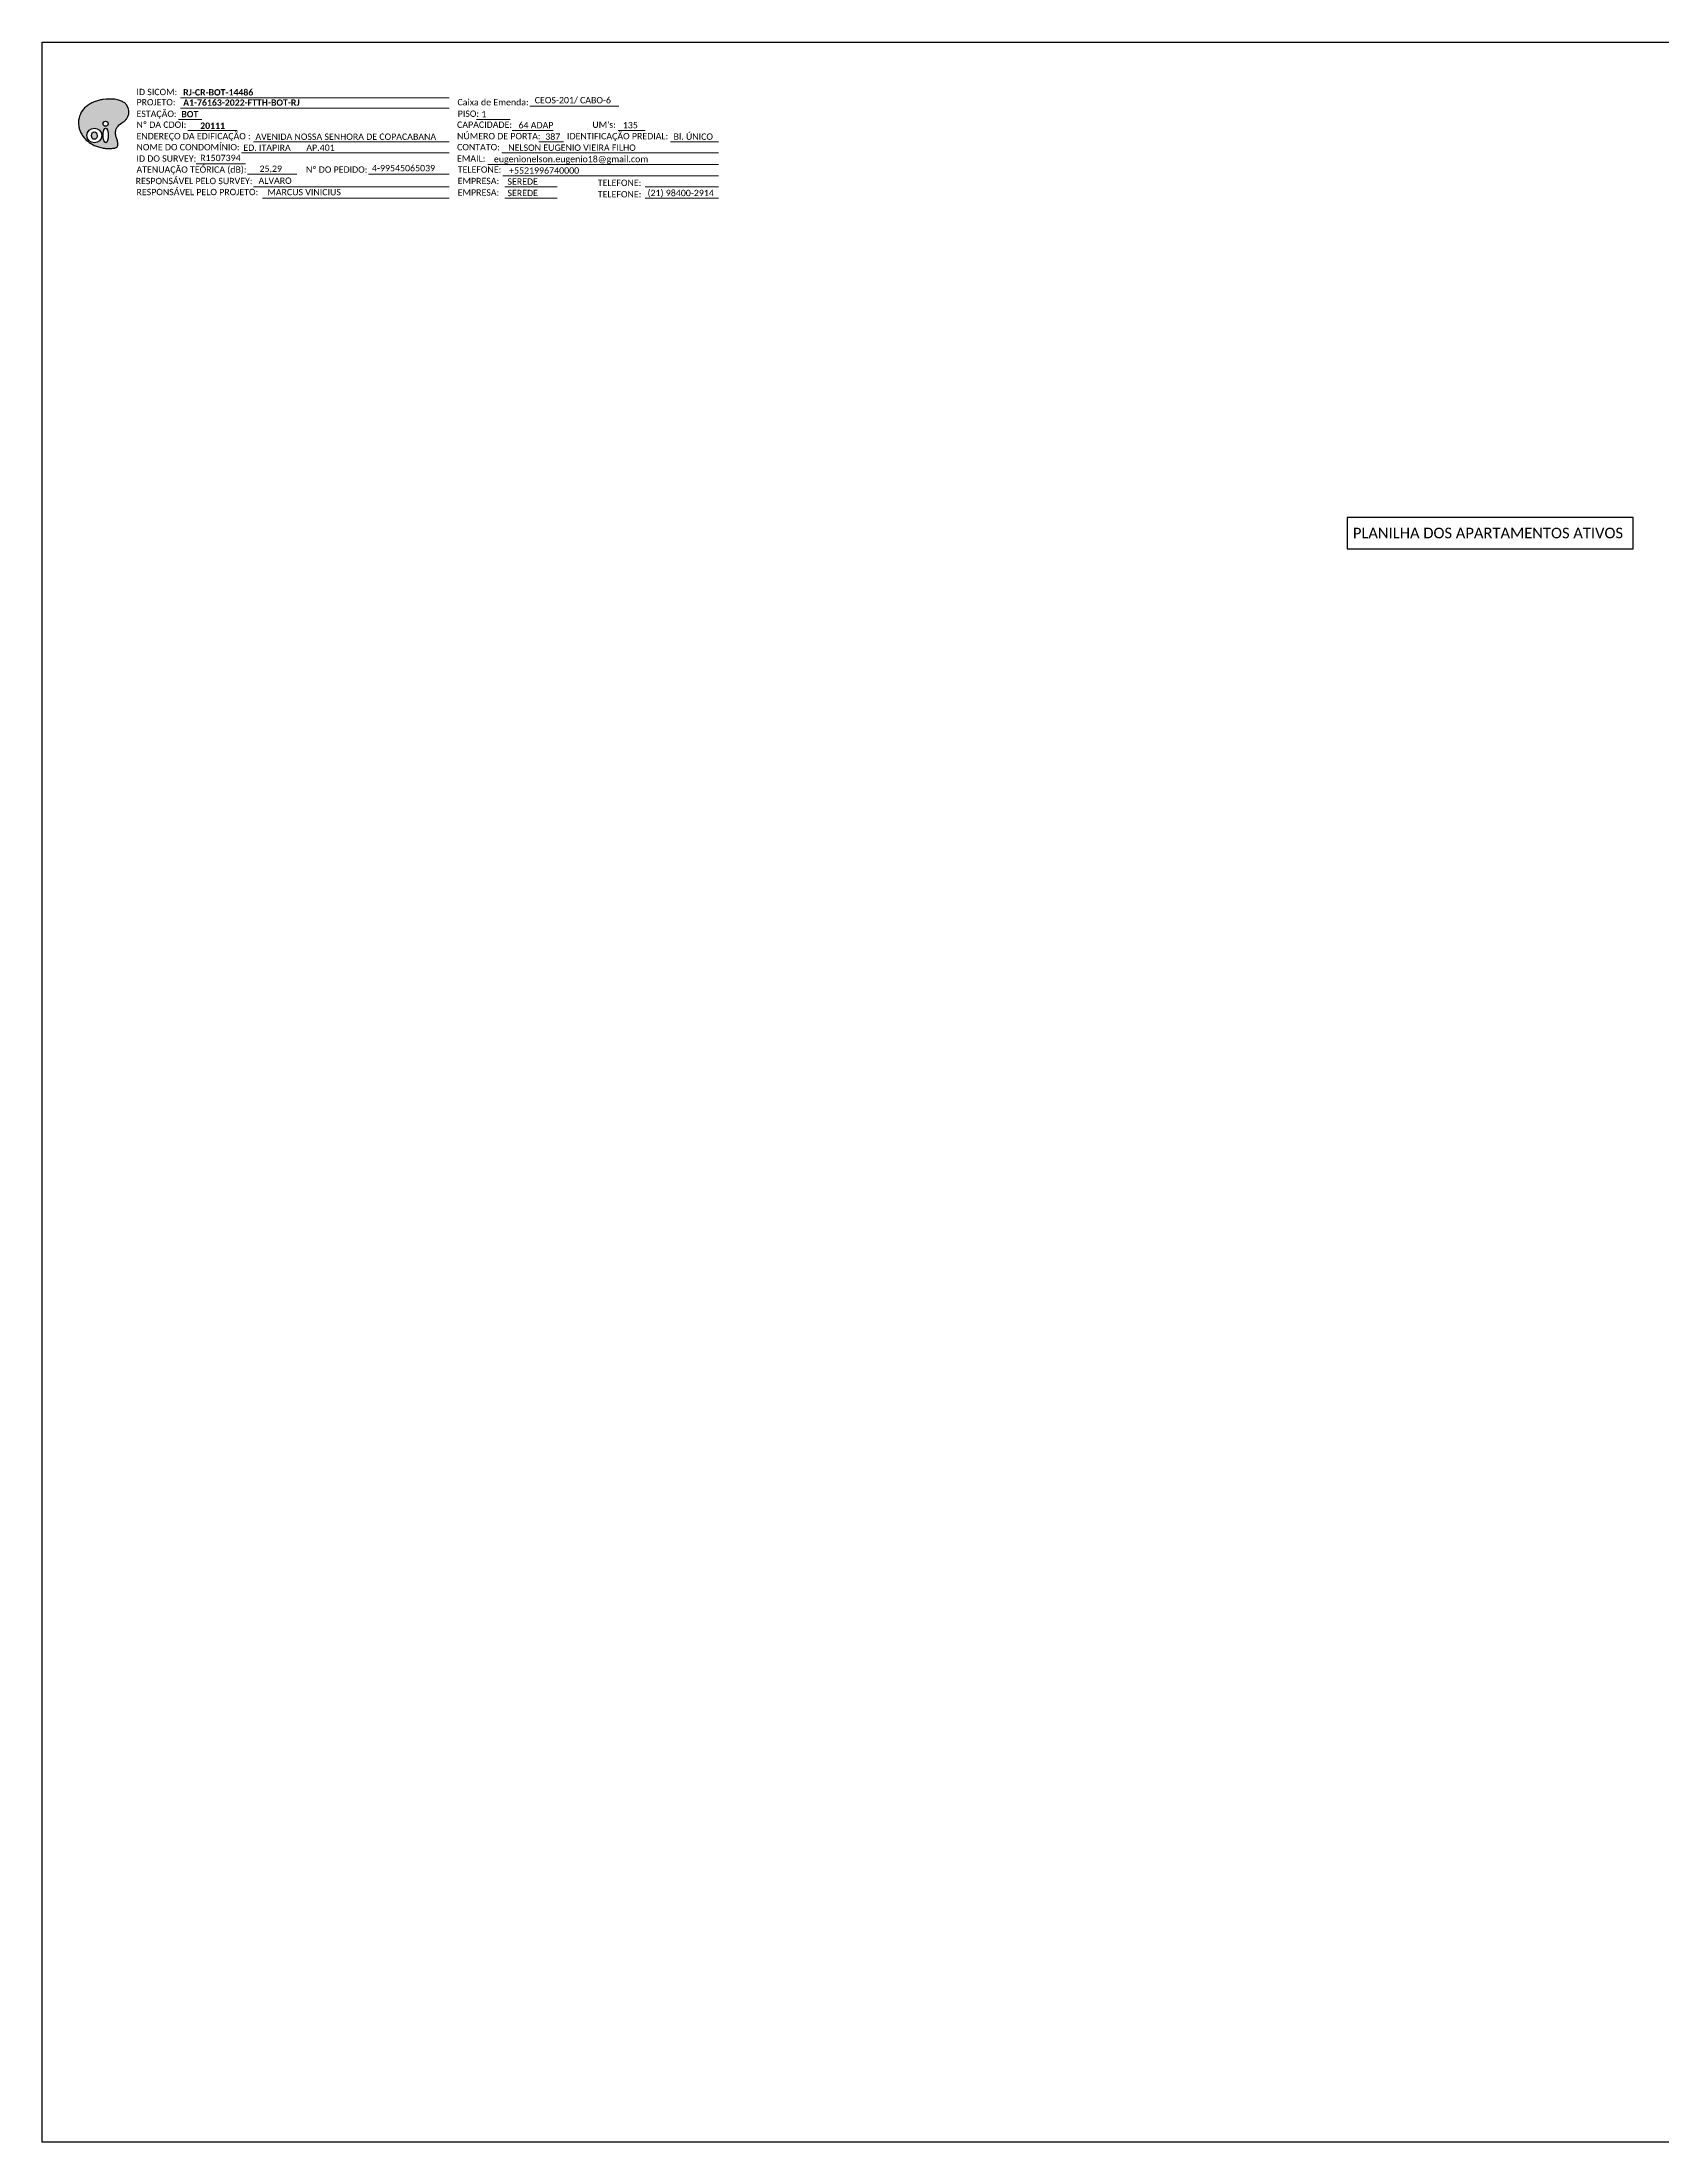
# Model space of a CAD drawing. Header units: inches. Extents: x -276 to 2427, y -126 to 468.
# Drawn here: x 1586 to 2044, y -126 to 468 of the extents above; entities that cross this region are included whole.
import ezdxf
from ezdxf.enums import TextEntityAlignment as Align

# ---------------------------------------------------------------- set-up
doc = ezdxf.new("R2010")
doc.units = ezdxf.units.IN
doc.header["$MEASUREMENT"] = 0
doc.styles.add('WMF-Calibri0', font='calibri.ttf')
doc.styles.add('WMF-Calibri1', font='calibrib.ttf')

# ---------------------------------------------------------------- blocks, each defined once
blk = doc.blocks.new('OI')
h = blk.add_hatch(color=40)
edge = h.paths.add_edge_path()
edge.add_spline(control_points=[(4.35, -0.67), (3.92, -0.99), (3.26, -1.5), (2.81, -2.59), (2.9, -3.5), (3.06, -4.27), (3.31, -4.85), (3.37, -5.39), (3.4, -5.88), (3.2, -6.4), (2.54, -6.61), (1.65, -6.63), (0.55, -6.67), (-0.56, -6.42), (-1.61, -6.14), (-2.77, -5.61), (-3.92, -4.77), (-4.89, -3.7), (-5.34, -2.65), (-5.6, -1.94), (-5.85, -0.96), (-5.71, 0.47), (-5.1, 2.02), (-4.14, 3.02), (-3.3, 3.61), (-2.37, 4.16), (-1.36, 4.44), (-0.56, 4.7), (0.79, 4.85), (2.24, 4.97), (3.79, 4.57), (4.67, 4.21), (5.44, 3.65), (5.76, 2.99), (6.03, 2.21), (6.01, 1.46), (5.72, 0.64), (5.31, 0.08), (4.88, -0.38), (4.51, -0.55), (4.35, -0.67)], knot_values=[0, 0, 0, 0, 1.60434, 2.417191, 3.427595, 4.282808, 4.776746, 5.304182, 5.888771, 6.258406, 6.858137, 7.79129, 8.986195, 10.124242, 11.187857, 12.242908, 13.953784, 15.414161, 16.515391, 17.349188, 17.675853, 19.552021, 21.515531, 22.568638, 23.63245, 24.621084, 25.782718, 26.745347, 27.142653, 29.870543, 31.004649, 31.921532, 32.709589, 33.801391, 34.042471, 35.192333, 35.971461, 36.628871, 37.254359, 37.836911, 37.836911, 37.836911, 37.836911], degree=3, periodic=0)
h.paths.add_polyline_path([(1.13, -0.87, -1), (-0.04, -0.87, -1)], flags=16)
edge = h.paths.add_edge_path(flags=16)
edge.add_ellipse((0.56, -3.59), major_axis=(-0.02, 1.71), ratio=0.361305, start_angle=0, end_angle=360)
h.paths.add_polyline_path([(-0.36, -3.62, -1), (-3.8, -3.62, -1)], flags=16)
edge = h.paths.add_edge_path(flags=0)
edge.add_ellipse((-2.08, -3.62), major_axis=(0, 0.885), ratio=0.758294, start_angle=0, end_angle=360)
at = {"color": 40}
for centre, radius in [((-2.08, -3.62), 1.72), ((0.54, -0.87), 0.587)]:
    blk.add_circle(centre, radius, dxfattribs=at)
blk.add_ellipse((-2.08, -3.62), major_axis=(0, 0.885), ratio=0.758294, start_param=-3.141592653589792, end_param=3.141592653589792, dxfattribs=at)
blk.add_ellipse((0.56, -3.59), major_axis=(-0.02, 1.71), ratio=0.361305, dxfattribs=at)
at = {"color": 40, "start_tangent": (-0.800898, -0.598801), "end_tangent": (-0.800898, -0.598801)}
blk.add_spline([(4.35, -0.67), (3.2, -1.78), (2.9, -2.54), (2.92, -3.55), (3.12, -4.38), (3.28, -4.85), (3.37, -5.37), (3.35, -5.95), (3.2, -6.29), (2.66, -6.55), (1.73, -6.63), (0.54, -6.62), (-0.58, -6.41), (-1.6, -6.11), (-2.56, -5.67), (-3.95, -4.67), (-4.89, -3.56), (-5.37, -2.56), (-5.64, -1.78), (-5.72, -1.46), (-5.63, 0.42), (-4.84, 2.22), (-4.13, 2.99), (-3.27, 3.62), (-2.4, 4.09), (-1.3, 4.47), (-0.37, 4.72), (0.02, 4.77), (2.75, 4.8), (3.85, 4.53), (4.69, 4.16), (5.31, 3.68), (5.85, 2.73), (5.93, 2.5), (5.94, 1.35), (5.67, 0.62), (5.29, 0.08), (4.84, -0.36), (4.35, -0.67)], degree=3, dxfattribs=at)

msp = doc.modelspace()

# ---------------------------------------------------------------- linework, layer by layer
at = {"color": 7}
msp.add_lwpolyline([(1585.93, 468.03), (2426.93, 468.03), (2426.93, -125.97), (1585.93, -125.97)], close=True, dxfattribs=at)
at = {"color": 7, "lineweight": 0}
for points in [[(1625.04, 452.25), (1701.01, 452.25)], [(1624.53, 446.07), (1631.08, 446.07)], [(1625.04, 449.35), (1701.01, 449.35)], [(1708.81, 446.12), (1718.29, 446.12)], [(1723.85, 449.84), (1748.99, 449.84)], [(1627.19, 443), (1641.13, 443)], [(1645.76, 439.77), (1701.01, 439.77)], [(1718.86, 443), (1730.48, 443)], [(1726.44, 439.77), (1733.39, 439.77)], [(1748.8, 443), (1756.47, 443)], [(1763.62, 439.77), (1777.17, 439.77)], [(1642.35, 436.66), (1701.01, 436.66)], [(1715.97, 436.66), (1777.2, 436.66)], [(1629.51, 433.59), (1643.45, 433.59)], [(1644.04, 430.62), (1657.99, 430.62)], [(1678.27, 430.62), (1701.04, 430.62)], [(1711.94, 433.42), (1777.2, 433.42)], [(1716.22, 430.18), (1777.2, 430.18)], [(1645.76, 427.07), (1701.01, 427.07)], [(1648.25, 423.83), (1701.01, 423.83)], [(1716.83, 427.07), (1731.63, 427.07)], [(1716.83, 423.83), (1731.63, 423.83)], [(1756.43, 427.07), (1777.2, 427.07)], [(1756.43, 423.83), (1777.2, 423.83)]]:
    msp.add_lwpolyline(points, dxfattribs=at)
at = {"color": 2}
msp.add_lwpolyline([(2035.84, 333.55), (1954.91, 333.55), (1954.91, 324.67), (2035.84, 324.67)], close=True, dxfattribs=at)

# ---------------------------------------------------------------- block references
at = {"color": 7, "xscale": 1.213923925163967, "yscale": 1.213923925163968, "zscale": 1.213923925163967, "rotation": 0.1532896023949059}
msp.add_blockref('OI', (1603.24, 445.98), dxfattribs=at)

# ---------------------------------------------------------------- texts
at = {"color": 7, "lineweight": 0, "style": 'WMF-Calibri0'}
for s, height, p in [('PROJETO:', 1.793, (1612.64, 450.1)), ('ID SICOM:', 1.793, (1612.64, 453)), ('Caixa de Emenda:', 1.7927, (1703.4, 450.1)), ('ESTAÇÃO:', 1.793, (1612.64, 446.82)), ('Nº DA CDOI:', 1.7927, (1612.64, 443.75)), ('CAPACIDADE:', 1.7927, (1703.29, 443.75)), ('PISO:', 1.793, (1703.47, 446.86)), ("UM's:", 1.793, (1741.53, 443.75)), ('ENDEREÇO DA EDIFICAÇÃO :', 1.7927, (1612.64, 440.51)), ('NOME DO CONDOMÍNIO:', 1.7927, (1612.64, 437.4)), ('NÚMERO DE PORTA:', 1.7927, (1703.29, 440.51)), ('IDENTIFICAÇÃO PREDIAL:', 1.7927, (1734.37, 440.51)), ('ID DO SURVEY:', 1.7927, (1612.64, 434.17)), ('CONTATO:', 1.793, (1703.29, 437.4)), ('EMAIL:', 1.793, (1703.29, 434.17)), ('RESPONSÁVEL PELO SURVEY:', 1.7927, (1612.4, 427.82)), ('ATENUAÇÃO TEÓRICA (dB):', 1.7927, (1612.64, 431.05)), ('Nº DO PEDIDO:', 1.7927, (1660.56, 431.05)), ('TELEFONE:', 1.793, (1703.47, 431.05)), ('EMPRESA:', 1.793, (1703.47, 427.82)), ('TELEFONE:', 1.793, (1743.07, 427.31)), ('RESPONSÁVEL PELO PROJETO:', 1.7927, (1612.64, 424.7)), ('EMPRESA:', 1.793, (1703.47, 424.58)), ('TELEFONE:', 1.793, (1743.07, 424.07))]:
    msp.add_text(s, height=height, dxfattribs=at).set_placement(p)
at = {"color": 7}
for s, height, style, p in [('A1-76163-2022-FTTH-BOT-RJ', 1.7927, 'WMF-Calibri1', (1625.84, 450)), ('RJ-CR-BOT-14486', 1.7927, 'WMF-Calibri1', (1625.84, 452.9)), ('CEOS-201/ CABO-6', 1.7927, 'WMF-Calibri0', (1725.25, 450.68)), ('BOT', 1.793, 'WMF-Calibri1', (1625.32, 446.73)), ('1', 1.79, 'WMF-Calibri0', (1710.16, 446.72)), (' 64 ADAP', 1.793, 'WMF-Calibri0', (1720.03, 443.62)), ('AVENIDA NOSSA SENHORA DE COPACABANA ', 1.7927, 'WMF-Calibri0', (1646.27, 440.35)), ('387', 1.793, 'WMF-Calibri0', (1728.22, 440.37)), ('135', 1.793, 'WMF-Calibri0', (1750.15, 443.6)), ('Bl. ÚNICO', 1.793, 'WMF-Calibri0', (1764.5, 440.37)), ('R1507394', 1.793, 'WMF-Calibri0', (1630.66, 434.34)), ('ED. ITAPIRA       AP.401', 1.7927, 'WMF-Calibri0', (1642.86, 437.24)), ('eugenionelson.eugenio18@gmail.com', 1.7927, 'WMF-Calibri0', (1713.71, 434.02)), ('NELSON EUGENIO VIEIRA FILHO', 1.7927, 'WMF-Calibri0', (1717.75, 437.25)), ('ALVARO', 1.793, 'WMF-Calibri0', (1647.16, 427.91)), ('25,29', 1.793, 'WMF-Calibri0', (1647.42, 431.29)), ('4-99545065039', 1.7927, 'WMF-Calibri0', (1679.22, 431.46)), ('SEREDE', 1.793, 'WMF-Calibri0', (1717.53, 427.67)), ('+5521996740000', 1.7927, 'WMF-Calibri0', (1718, 430.78)), ('MARCUS VINICIUS', 1.7927, 'WMF-Calibri0', (1649.65, 424.67)), ('SEREDE', 1.793, 'WMF-Calibri0', (1717.53, 424.43)), ('(21) 98400-2914', 1.7927, 'WMF-Calibri0', (1757.14, 424.43))]:
    msp.add_text(s, height=height, dxfattribs=dict(at, style=style)).set_placement(p)
at = {"color": 7, "style": 'WMF-Calibri1'}
msp.add_text('20111', height=1.793, dxfattribs=at).set_placement((1634.16, 443.46), align=Align.CENTER)
at = {"style": 'WMF-Calibri0'}
msp.add_text('PLANILHA DOS APARTAMENTOS ATIVOS', height=3, dxfattribs=at).set_placement((1956.56, 327.65))

doc.saveas('drawing.dxf')
